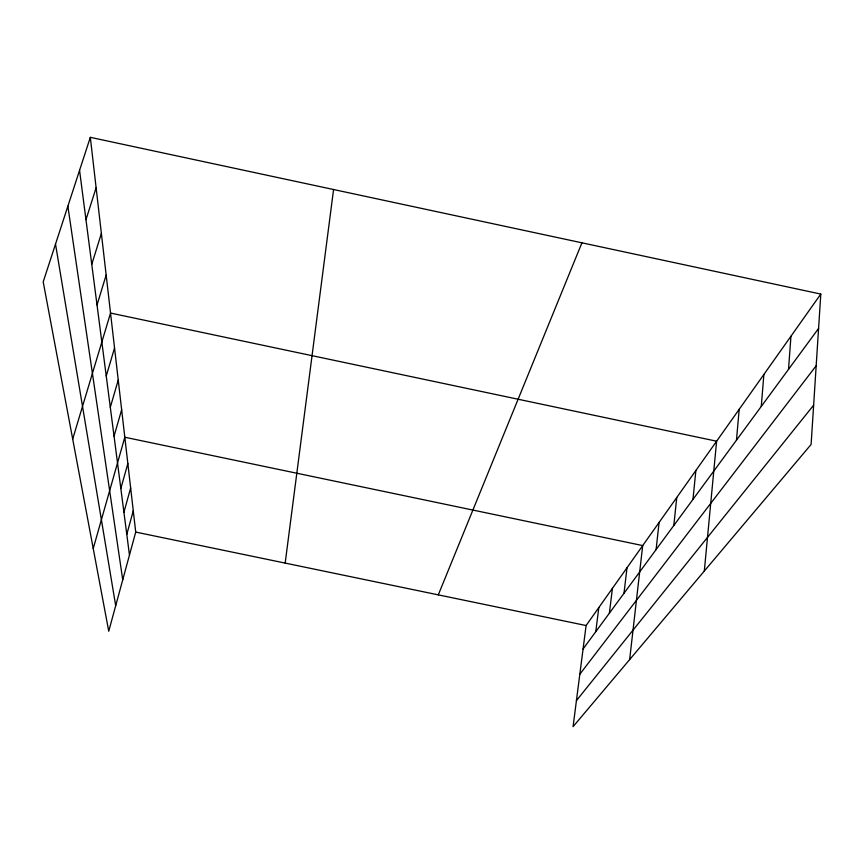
<?xml version="1.0" encoding="UTF-8"?>
<svg xmlns="http://www.w3.org/2000/svg" width="864" height="864" viewBox="0 0 864 864"><rect width="100%" height="100%" fill="white"/><g stroke="black" fill="none" stroke-linecap="round" stroke-linejoin="round"><path stroke-width="1.3" d="M820.8 294.073L811.102 444.452L573.07 726.667L586.094 625.536L820.8 294.073L90.32 137.333L43.2 281.869L108.745 631.228L135.724 532.084L90.32 137.333M788.519 369.36L790.949 336.226M761.27 406.436L763.873 374.468M736.463 440.208L739.195 409.32M704.311 571.061L716.612 441.202L110.538 313.06L72.695 439.074M692.971 499.392L695.876 470.491M673.812 525.474L676.76 497.48M656.1 549.58L659.092 522.439M629.651 659.578L642.697 545.584L124.816 437.249L93.236 548.532M623.992 593.287L627.016 567.734M609.39 613.159L612.425 588.341M595.782 631.681L598.817 607.565M285.174 563.101L333.569 189.518M126.792 534.406L133.272 510.786M123.919 512.266L130.648 487.998M120.83 488.516L127.84 463.547M114.048 436.201L121.651 409.741M110.3 407.322L118.238 380.074M106.25 376.034L114.545 347.944M97.027 304.949L106.164 275.054M91.757 264.341L101.38 233.464M85.968 219.683L96.12 187.769M438.296 594.864L581.926 242.816M583.07 648.983L818.586 328.428M579.82 674.222L816.178 365.753M576.418 700.639L813.629 405.194M135.724 532.084L586.094 625.536M55.512 244.112L115.69 605.707M67.867 206.204L122.731 579.809M79.564 170.338L129.47 555.066"/></g></svg>
